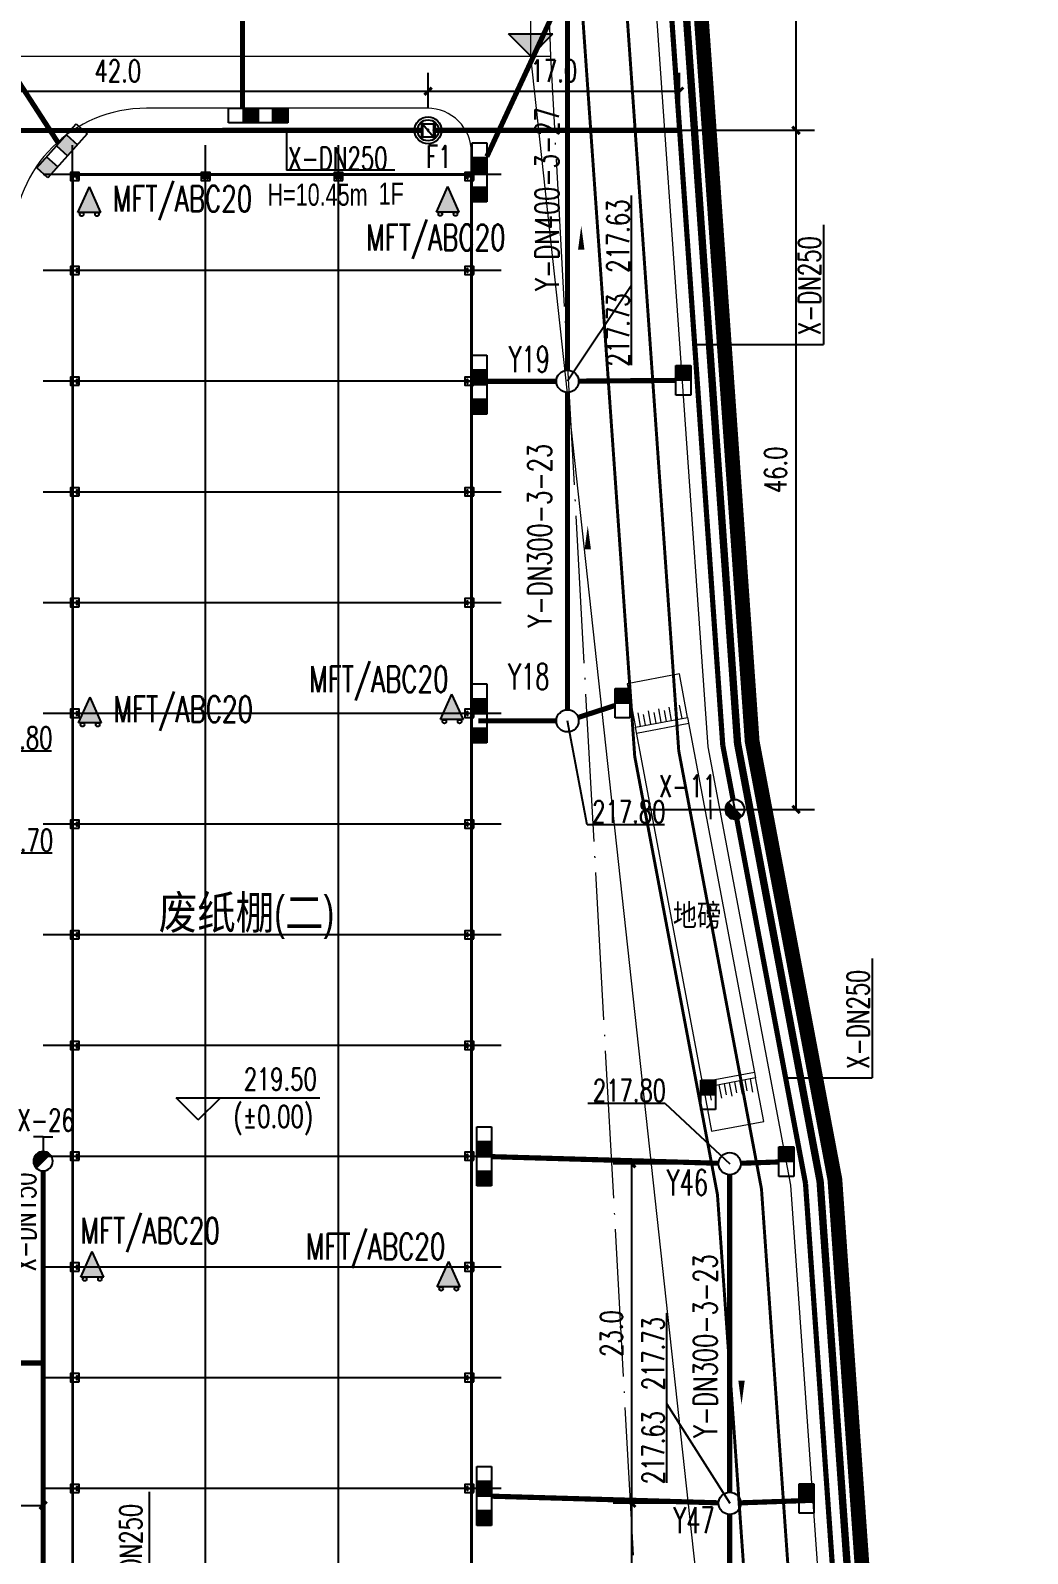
# Model space of a CAD drawing. Header units: metres. Extents: x 497246 to 997717, y 2998582 to 5998198.
# Drawn here: x 497929.6 to 497997.1, y 2999103.9 to 2999207.1 of the extents above; entities that cross this region are included whole.
import ezdxf
from ezdxf.enums import TextEntityAlignment as Align

# ---------------------------------------------------------------- set-up
doc = ezdxf.new("R2010")
doc.units = ezdxf.units.M
doc.header["$LTSCALE"] = 1000
for name, pattern in [('ACAD_ISO05W100', [34, 24, -3, 0.5, -3, 0.5, -3]), ('CENTER', [2, 1.25, -0.25, 0.25, -0.25]), ('DASH', [0.35, 0.25, -0.1]), ('DASHED', [19.05, 12.7, -6.35]), ('DOTE', [2.42, 2, -0.2, 0.02, -0.2]), ('PHANTOM2', [31.75, 15.875, -3.175, 3.175, -3.175, 3.175, -3.175])]:
    doc.linetypes.add(name, pattern=pattern)
doc.layers.get('0').update_dxf_attribs({"linetype": 'CONTINUOUS'})
doc.layers.get('Defpoints').update_dxf_attribs({"linetype": 'CONTINUOUS'})
for name, color, linetype in [('COLUMN', 9, 'CONTINUOUS'), ('DIM_ELEV', 3, 'CONTINUOUS'), ('DOTE', 1, 'CENTER'), ('EQUIP_消火栓', 7, 'CONTINUOUS'), ('EQUIP_灭火器', 7, 'CONTINUOUS'), ('PIPE-消防', 1, 'CONTINUOUS'), ('PIPE-给水', 3, 'CONTINUOUS'), ('PIPE-雨水', 4, 'CONTINUOUS'), ('TEXT_灭火器', 7, 'CONTINUOUS'), ('TEXT_雨水', 7, 'CONTINUOUS'), ('TWT_DIM', 3, 'CONTINUOUS'), ('TWT_雨水口', 4, 'CONTINUOUS'), ('VALVE_喷淋', 7, 'CONTINUOUS'), ('WELL_雨水', 4, 'CONTINUOUS'), ('YD-R2', 50, 'CONTINUOUS'), ('围墙', 6, 'FENCELINE2'), ('图例层', 7, 'CONTINUOUS'), ('建筑', 7, 'CONTINUOUS'), ('文字', 255, 'CONTINUOUS'), ('新建建筑', 2, 'CONTINUOUS'), ('红线', 1, 'PHANTOM2'), ('雨水标注', 100, 'CONTINUOUS')]:
    doc.layers.add(name, color=color, linetype=linetype)
for name, color, linetype, lineweight in [('细线', 7, 'CONTINUOUS', 18), ('设备', 253, 'CONTINUOUS', 15), ('道路', 4, 'CONTINUOUS', 15), ('道路中线', 1, 'DOTE', 13)]:
    doc.layers.add(name, color=color, linetype=linetype, lineweight=lineweight)
doc.styles.add('_TCH_DIM', font='SIMPLEX', dxfattribs={"bigfont": 'GBCBIG'})
doc.styles.add('_TCH_DIM_T3', font='SIMPLEX', dxfattribs={"width": 0.705882, "bigfont": 'GBCBIG'})
doc.styles.add('_TWT_WELL', font='SIMPLEX', dxfattribs={"width": 0.8, "height": 3.5, "bigfont": 'HZTXT'})
doc.styles.add('CHINA', font='SimSun.ttf', dxfattribs={"width": 0.8, "height": 300})
doc.styles.add('HZTXT', font='txt', dxfattribs={"width": 0.7, "bigfont": 'HZTXT'})
doc.styles.get("Standard").update_dxf_attribs({"font": 'rs.shx', "bigfont": 'hztxt.shx'})
doc.styles.add('TG_LINETYPE', font='SIMPLEX', dxfattribs={"width": 0.8, "height": 3, "bigfont": 'HZTXT'})
doc.styles.add('亨利项目总图布置_2022_8_8_t3--03$0$亨利项目总图布置_2022_8_8_t3--02$0$CEC', font='ARIALN.TTF')
doc.linetypes.add('FENCELINE2', pattern='A,6.35,-2.54,[132,ltypeshp.shx,S=2.54,R=0,X=-2.54,Y=0],-2.54,25.4', length=36.83)
doc.linetypes.add('TG_W', pattern='A,2,-0.3,["W",TG_LINETYPE,S=0.1,R=0,X=-0.23,Y=-0.15],0', length=2.3)
doc.linetypes.add('TG_X', pattern='A,3,-0.3,["X",TG_LINETYPE,S=0.1,R=0,X=-0.23,Y=-0.15],0', length=3.3)
doc.linetypes.add('TG_Y', pattern='A,2,-0.3,["Y",TG_LINETYPE,S=0.1,R=0,X=-0.23,Y=-0.15],0', length=2.3)
doc.dimstyles.new('_TWT_ARCH&&1', dxfattribs={"dimtxt": 1.4875, "dimasz": 0.5, "dimexe": 1.25, "dimexo": 1.5, "dimgap": 0.63125, "dimtad": 1, "dimdec": 1, "dimzin": 0, "dimdsep": 46, "dimtxsty": '_TCH_DIM_T3', "dimblk": 'ARCHTICK', "dimcen": 0.09, "dimclrt": 7, "dimazin": 2, "dimtfac": 1, "dimtdec": 1, "dimtix": 1, "dimtmove": 2, "dimatfit": 3, "dimfxl": 1, "dimtolj": 1, "dimtzin": 0, "dimarcsym": 0})

# ---------------------------------------------------------------- blocks, each defined once
blk = doc.blocks.new('A$C42d9611f')
at = {"layer": '设备', "color": 3, "lineweight": 0}
for p, q in [((0.36, 27.85), (0.36, 28.77)), ((0.71, 27.85), (0.71, 28.6)), ((1.07, 27.85), (1.07, 28.77)), ((1.43, 27.85), (1.43, 28.6)), ((1.79, 27.85), (1.79, 28.77)), ((2.14, 27.85), (2.14, 28.6)), ((2.5, 27.85), (2.5, 28.77)), ((2.86, 27.85), (2.86, 28.6)), ((3.22, 27.85), (3.22, 28.77)), ((0, 27.45), (3.6, 27.45)), ((0, 3.4), (3.6, 3.4)), ((0.36, 3), (0.36, 2.08)), ((0.71, 3), (0.71, 2.25)), ((1.07, 3), (1.07, 2.08)), ((1.43, 3), (1.43, 2.25)), ((1.79, 3), (1.79, 2.08)), ((2.14, 3), (2.14, 2.25)), ((2.5, 3), (2.5, 2.08)), ((2.86, 3), (2.86, 2.25)), ((3.22, 3), (3.22, 2.08))]:
    blk.add_line(p, q, dxfattribs=at)
for points in [[(3.6, 27.85), (3.6, 30.85), (0, 30.85), (0, 27.85)], [(0, 3), (0, 27.85), (3.6, 27.85), (3.6, 3)], [(3.6, 0), (3.6, 3), (0, 3), (0, 0)]]:
    blk.add_lwpolyline(points, close=True, dxfattribs=at)
blk = doc.blocks.new('$VALVE$00000316')
for p, q in [((-125, 72), (125, -72)), ((-125, 72), (-125, -72)), ((-125, 72), (125, 72)), ((125, 72), (125, -72)), ((-125, -72), (125, -72))]:
    blk.add_line(p, q)
at = {"const_width": 21.1}
blk.add_lwpolyline([(-11, 0, 1), (11, 0, 1)], format="xyb", close=True, dxfattribs=at)
for p in [(-125, 0), (125, 0)]:
    blk.add_point(p)
at = {"color": 7, "flags": 9}
for tag in ['XSIZE', 'YSIZE']:
    blk.add_attdef(tag, (0, 0), '', height=0.5, dxfattribs=at)
blk = doc.blocks.new('_ArchTick')
at = {"color": 0, "linetype": 'ByBlock', "const_width": 0.4}
blk.add_lwpolyline([(-0.5, -0.5), (0.5, 0.5)], dxfattribs=at)
blk = doc.blocks.new('*D466')
at = {"layer": 'Defpoints', "color": 0, "transparency": 16777216}
for p in [(497969.84, 2999200.33), (497981.4, 2999200.33), (497969.84, 2999154.33)]:
    blk.add_point(p, dxfattribs=at)
at = {"layer": 'TWT_DIM', "color": 0, "lineweight": -2, "transparency": 16777216}
for p, q in [((497971.34, 2999200.33), (497982.65, 2999200.33)), ((497981.4, 2999154.33), (497981.4, 2999200.33)), ((497971.34, 2999154.33), (497982.65, 2999154.33))]:
    blk.add_line(p, q, dxfattribs=at)
at = {"layer": 'TWT_DIM', "color": 0, "lineweight": -2, "transparency": 16777216, "xscale": 0.5, "yscale": 0.5, "zscale": 0.5}
for p, rotation in [((497981.4, 2999200.33), 90), ((497981.4, 2999154.33), 270)]:
    blk.add_blockref('_ArchTick', p, dxfattribs=dict(at, rotation=rotation))
at = {"layer": 'TWT_DIM', "color": 7, "transparency": 16777216, "insert": (497980.02, 2999177.33), "char_height": 1.488, "attachment_point": 5, "rotation": 90, "style": '_TCH_DIM_T3'}
blk.add_mtext('\\A1;46.0', dxfattribs=at)
blk = doc.blocks.new('*D467')
at = {"layer": 'Defpoints', "color": 0, "transparency": 16777216}
for p in [(497969.84, 2999224.33), (497981.4, 2999224.33), (497969.84, 2999200.33)]:
    blk.add_point(p, dxfattribs=at)
at = {"layer": 'TWT_DIM', "color": 0, "lineweight": -2, "transparency": 16777216}
for p, q in [((497971.34, 2999224.33), (497982.65, 2999224.33)), ((497981.4, 2999200.33), (497981.4, 2999224.33)), ((497971.34, 2999200.33), (497982.65, 2999200.33))]:
    blk.add_line(p, q, dxfattribs=at)
at = {"layer": 'TWT_DIM', "color": 0, "lineweight": -2, "transparency": 16777216, "xscale": 0.5, "yscale": 0.5, "zscale": 0.5}
for p, rotation in [((497981.4, 2999224.33), 90), ((497981.4, 2999200.33), 270)]:
    blk.add_blockref('_ArchTick', p, dxfattribs=dict(at, rotation=rotation))
at = {"layer": 'TWT_DIM', "color": 7, "transparency": 16777216, "insert": (497980.02, 2999212.33), "char_height": 1.488, "attachment_point": 5, "rotation": 90, "style": '_TCH_DIM_T3'}
blk.add_mtext('\\A1;24.0', dxfattribs=at)
blk = doc.blocks.new('*D470')
at = {"layer": 'Defpoints', "color": 0, "transparency": 16777216}
for p in [(497924.95, 2999112.31), (497930.43, 2999112.31), (497930.43, 2999107.19)]:
    blk.add_point(p, dxfattribs=at)
at = {"layer": 'TWT_DIM', "color": 0, "lineweight": -2, "transparency": 16777216}
for p, q in [((497924.95, 2999110.81), (497924.95, 2999105.94)), ((497930.43, 2999110.81), (497930.43, 2999105.94)), ((497924.95, 2999107.19), (497930.43, 2999107.19))]:
    blk.add_line(p, q, dxfattribs=at)
at = {"layer": 'TWT_DIM', "color": 0, "lineweight": -2, "transparency": 16777216, "xscale": 0.5, "yscale": 0.5, "zscale": 0.5, "rotation": 180}
blk.add_blockref('_ArchTick', (497924.95, 2999107.19), dxfattribs=at)
at = {"layer": 'TWT_DIM', "color": 0, "lineweight": -2, "transparency": 16777216, "xscale": 0.5, "yscale": 0.5, "zscale": 0.5}
blk.add_blockref('_ArchTick', (497930.43, 2999107.19), dxfattribs=at)
at = {"layer": 'TWT_DIM', "color": 7, "transparency": 16777216, "insert": (497927.69, 2999108.56), "char_height": 1.488, "attachment_point": 5, "style": '_TCH_DIM_T3'}
blk.add_mtext('\\A1;5.5', dxfattribs=at)
blk = doc.blocks.new('*D487')
at = {"layer": 'Defpoints', "color": 0, "transparency": 16777216}
for p in [(497956.49, 2999202.98), (497914.49, 2999200.33), (497956.49, 2999200.33)]:
    blk.add_point(p, dxfattribs=at)
at = {"layer": 'TWT_DIM', "color": 0, "lineweight": -2, "transparency": 16777216}
for p, q in [((497914.49, 2999201.83), (497914.49, 2999204.23)), ((497956.49, 2999201.83), (497956.49, 2999204.23)), ((497914.49, 2999202.98), (497956.49, 2999202.98))]:
    blk.add_line(p, q, dxfattribs=at)
at = {"layer": 'TWT_DIM', "color": 0, "lineweight": -2, "transparency": 16777216, "xscale": 0.5, "yscale": 0.5, "zscale": 0.5, "rotation": 180}
blk.add_blockref('_ArchTick', (497914.49, 2999202.98), dxfattribs=at)
at = {"layer": 'TWT_DIM', "color": 0, "lineweight": -2, "transparency": 16777216, "xscale": 0.5, "yscale": 0.5, "zscale": 0.5}
blk.add_blockref('_ArchTick', (497956.49, 2999202.98), dxfattribs=at)
at = {"layer": 'TWT_DIM', "color": 7, "transparency": 16777216, "insert": (497935.49, 2999204.35), "char_height": 1.488, "attachment_point": 5, "style": '_TCH_DIM_T3'}
blk.add_mtext('\\A1;42.0', dxfattribs=at)
blk = doc.blocks.new('*D488')
at = {"layer": 'Defpoints', "color": 0, "transparency": 16777216}
for p in [(497973.52, 2999202.98), (497956.49, 2999200.33), (497973.52, 2999200.33)]:
    blk.add_point(p, dxfattribs=at)
at = {"layer": 'TWT_DIM', "color": 0, "lineweight": -2, "transparency": 16777216}
for p, q in [((497956.49, 2999201.83), (497956.49, 2999204.23)), ((497973.52, 2999201.83), (497973.52, 2999204.23)), ((497956.49, 2999202.98), (497973.52, 2999202.98))]:
    blk.add_line(p, q, dxfattribs=at)
at = {"layer": 'TWT_DIM', "color": 0, "lineweight": -2, "transparency": 16777216, "xscale": 0.5, "yscale": 0.5, "zscale": 0.5, "rotation": 180}
blk.add_blockref('_ArchTick', (497956.49, 2999202.98), dxfattribs=at)
at = {"layer": 'TWT_DIM', "color": 0, "lineweight": -2, "transparency": 16777216, "xscale": 0.5, "yscale": 0.5, "zscale": 0.5}
blk.add_blockref('_ArchTick', (497973.52, 2999202.98), dxfattribs=at)
at = {"layer": 'TWT_DIM', "color": 7, "transparency": 16777216, "insert": (497965.01, 2999204.35), "char_height": 1.488, "attachment_point": 5, "style": '_TCH_DIM_T3'}
blk.add_mtext('\\A1;17.0', dxfattribs=at)
blk = doc.blocks.new('*D506')
at = {"layer": 'Defpoints', "color": 0, "transparency": 16777216}
for p in [(497970.28, 2999107.33), (497976.91, 2999107.33), (497976.91, 2999084.33)]:
    blk.add_point(p, dxfattribs=at)
at = {"layer": 'TWT_DIM', "color": 0, "lineweight": -2, "transparency": 16777216}
for p, q in [((497975.41, 2999107.33), (497969.03, 2999107.33)), ((497970.28, 2999084.33), (497970.28, 2999107.33)), ((497975.41, 2999084.33), (497969.03, 2999084.33))]:
    blk.add_line(p, q, dxfattribs=at)
at = {"layer": 'TWT_DIM', "color": 0, "lineweight": -2, "transparency": 16777216, "xscale": 0.5, "yscale": 0.5, "zscale": 0.5}
for p, rotation in [((497970.28, 2999107.33), 90), ((497970.28, 2999084.33), 270)]:
    blk.add_blockref('_ArchTick', p, dxfattribs=dict(at, rotation=rotation))
at = {"layer": 'TWT_DIM', "color": 7, "transparency": 16777216, "insert": (497968.9, 2999095.83), "char_height": 1.488, "attachment_point": 5, "rotation": 90, "style": '_TCH_DIM_T3'}
blk.add_mtext('\\A1;23.0', dxfattribs=at)
blk = doc.blocks.new('*D507')
at = {"layer": 'Defpoints', "color": 0, "transparency": 16777216}
for p in [(497970.28, 2999130.33), (497976.91, 2999130.33), (497976.91, 2999107.33)]:
    blk.add_point(p, dxfattribs=at)
at = {"layer": 'TWT_DIM', "color": 0, "lineweight": -2, "transparency": 16777216}
for p, q in [((497975.41, 2999130.33), (497969.03, 2999130.33)), ((497970.28, 2999107.33), (497970.28, 2999130.33)), ((497975.41, 2999107.33), (497969.03, 2999107.33))]:
    blk.add_line(p, q, dxfattribs=at)
at = {"layer": 'TWT_DIM', "color": 0, "lineweight": -2, "transparency": 16777216, "xscale": 0.5, "yscale": 0.5, "zscale": 0.5}
for p, rotation in [((497970.28, 2999130.33), 90), ((497970.28, 2999107.33), 270)]:
    blk.add_blockref('_ArchTick', p, dxfattribs=dict(at, rotation=rotation))
at = {"layer": 'TWT_DIM', "color": 7, "transparency": 16777216, "insert": (497968.9, 2999118.83), "char_height": 1.488, "attachment_point": 5, "rotation": 90, "style": '_TCH_DIM_T3'}
blk.add_mtext('\\A1;23.0', dxfattribs=at)
blk = doc.blocks.new('$TwtSys$00000187')
blk.add_circle((0, 0), 0.5)
blk = doc.blocks.new('$TwtSys$00000424')
for p, q in [((-500, 250), (500, 250)), ((-500, -250), (-500, 250)), ((0, -250), (0, 250)), ((500, 250), (500, -250)), ((500, -250), (-500, -250))]:
    blk.add_line(p, q)
blk.add_solid([(0, 250), (500, 250), (0, -250), (500, -250)])
blk = doc.blocks.new('$TwtSys$00000385')
for p, q in [((0, 331), (-130, 331)), ((0, 331), (0, 131)), ((0, 331), (130, 331)), ((92, 92), (-92, -92))]:
    blk.add_line(p, q)
for start, end in [(135, 315), (315, 135)]:
    blk.add_arc((0, 0), 131, start, end)
at = {"color": 0}
for points in [[(-34, 127), (-127, 34), (34, 127), (-127, -34)], [(-93, 93), (-93, 93), (-34, 127), (-127, 34)], [(34, 127), (-127, -34), (93, 93), (-93, -93)]]:
    blk.add_solid(points, dxfattribs=at)
blk = doc.blocks.new('$TwtSys$00000425')
for p, q in [((-1000, -250), (-1000, 250)), ((-1000, 250), (0, 250)), ((-500, -250), (-500, 250)), ((0, 250), (1000, 250)), ((0, 250), (0, -250)), ((0, -250), (0, 250)), ((500, -250), (500, 250)), ((1000, 250), (1000, -250)), ((0, -250), (-1000, -250)), ((1000, -250), (0, -250))]:
    blk.add_line(p, q)
for points in [[(-500, 250), (0, 250), (-500, -250), (0, -250)], [(500, 250), (1000, 250), (500, -250), (1000, -250)]]:
    blk.add_solid(points)
blk = doc.blocks.new('$TwtSys$00000547')
blk.add_hatch(color=256).paths.add_polyline_path([(-155, 0), (0, 346), (155, 0)])
for p, q in [((-155, 0), (0, 346)), ((155, 0), (0, 346)), ((155, 0), (-155, 0))]:
    blk.add_line(p, q)
for centre in [(-103, -26), (103, -26)]:
    blk.add_circle(centre, 25.7)

msp = doc.modelspace()

# ---------------------------------------------------------------- hatches: boundary and pattern name
at = {"layer": 'DIM_ELEV'}
msp.add_hatch(color=0, dxfattribs=at).paths.add_polyline_path([(497963.44, 2999205.36), (497961.94, 2999206.86), (497964.94, 2999206.86)])
at = {"layer": 'PIPE-消防', "linetype": 'TG_X'}
for points in [[(497976.44, 2999158.68), (497976.27, 2999158.67), (497976.27, 2999158.66)], [(497976.44, 2999158.68), (497976.27, 2999158.65), (497976.27, 2999158.66)], [(497982.04, 2999129), (497982.21, 2999129.04), (497982.21, 2999129.03)], [(497982.04, 2999129), (497982.21, 2999129.02), (497982.21, 2999129.03)]]:
    msp.add_hatch(color=256, dxfattribs=at).paths.add_polyline_path(points)

# ---------------------------------------------------------------- linework, layer by layer
at = {"layer": 'COLUMN', "color": 7}
for points in [[(497932.88, 2999196.92), (497932.88, 2999197.47), (497932.28, 2999197.47), (497932.28, 2999196.92)], [(497941.73, 2999196.92), (497941.73, 2999197.47), (497941.13, 2999197.47), (497941.13, 2999196.92)], [(497950.73, 2999196.92), (497950.73, 2999197.47), (497950.13, 2999197.47), (497950.13, 2999196.92)], [(497959.58, 2999196.92), (497959.58, 2999197.47), (497958.98, 2999197.47), (497958.98, 2999196.92)], [(497932.88, 2999190.56), (497932.88, 2999191.11), (497932.28, 2999191.11), (497932.28, 2999190.56)], [(497959.58, 2999190.56), (497959.58, 2999191.11), (497958.98, 2999191.11), (497958.98, 2999190.56)], [(497932.88, 2999183.06), (497932.88, 2999183.61), (497932.28, 2999183.61), (497932.28, 2999183.06)], [(497959.58, 2999183.06), (497959.58, 2999183.61), (497958.98, 2999183.61), (497958.98, 2999183.06)], [(497932.88, 2999175.56), (497932.88, 2999176.11), (497932.28, 2999176.11), (497932.28, 2999175.56)], [(497959.58, 2999175.56), (497959.58, 2999176.11), (497958.98, 2999176.11), (497958.98, 2999175.56)], [(497932.88, 2999168.06), (497932.88, 2999168.61), (497932.28, 2999168.61), (497932.28, 2999168.06)], [(497959.58, 2999168.06), (497959.58, 2999168.61), (497958.98, 2999168.61), (497958.98, 2999168.06)], [(497932.88, 2999160.56), (497932.88, 2999161.11), (497932.28, 2999161.11), (497932.28, 2999160.56)], [(497959.58, 2999160.56), (497959.58, 2999161.11), (497958.98, 2999161.11), (497958.98, 2999160.56)], [(497932.88, 2999153.06), (497932.88, 2999153.61), (497932.28, 2999153.61), (497932.28, 2999153.06)], [(497959.58, 2999153.06), (497959.58, 2999153.61), (497958.98, 2999153.61), (497958.98, 2999153.06)], [(497932.88, 2999145.56), (497932.88, 2999146.11), (497932.28, 2999146.11), (497932.28, 2999145.56)], [(497959.58, 2999145.56), (497959.58, 2999146.11), (497958.98, 2999146.11), (497958.98, 2999145.56)], [(497932.88, 2999138.06), (497932.88, 2999138.61), (497932.28, 2999138.61), (497932.28, 2999138.06)], [(497959.58, 2999138.06), (497959.58, 2999138.61), (497958.98, 2999138.61), (497958.98, 2999138.06)], [(497932.88, 2999130.56), (497932.88, 2999131.11), (497932.28, 2999131.11), (497932.28, 2999130.56)], [(497959.58, 2999130.56), (497959.58, 2999131.11), (497958.98, 2999131.11), (497958.98, 2999130.56)], [(497932.88, 2999123.06), (497932.88, 2999123.61), (497932.28, 2999123.61), (497932.28, 2999123.06)], [(497959.58, 2999123.06), (497959.58, 2999123.61), (497958.98, 2999123.61), (497958.98, 2999123.06)], [(497932.88, 2999115.56), (497932.88, 2999116.11), (497932.28, 2999116.11), (497932.28, 2999115.56)], [(497959.58, 2999115.56), (497959.58, 2999116.11), (497958.98, 2999116.11), (497958.98, 2999115.56)], [(497932.88, 2999108.06), (497932.88, 2999108.61), (497932.28, 2999108.61), (497932.28, 2999108.06)], [(497959.58, 2999108.06), (497959.58, 2999108.61), (497958.98, 2999108.61), (497958.98, 2999108.06)]]:
    msp.add_lwpolyline(points, close=True, dxfattribs=at)
for points in [[(497932.43, 2999197.05), (497932.43, 2999197.33), (497932.45, 2999197.33), (497932.45, 2999197.2), (497932.72, 2999197.2), (497932.72, 2999197.33), (497932.73, 2999197.33), (497932.73, 2999197.05), (497932.72, 2999197.05), (497932.72, 2999197.19), (497932.45, 2999197.19), (497932.45, 2999197.05), (497932.43, 2999197.05)], [(497941.28, 2999197.05), (497941.28, 2999197.33), (497941.3, 2999197.33), (497941.3, 2999197.2), (497941.57, 2999197.2), (497941.57, 2999197.33), (497941.58, 2999197.33), (497941.58, 2999197.05), (497941.57, 2999197.05), (497941.57, 2999197.19), (497941.3, 2999197.19), (497941.3, 2999197.05), (497941.28, 2999197.05)], [(497950.28, 2999197.05), (497950.28, 2999197.33), (497950.3, 2999197.33), (497950.3, 2999197.2), (497950.57, 2999197.2), (497950.57, 2999197.33), (497950.58, 2999197.33), (497950.58, 2999197.05), (497950.57, 2999197.05), (497950.57, 2999197.19), (497950.3, 2999197.19), (497950.3, 2999197.05), (497950.28, 2999197.05)], [(497959.13, 2999197.05), (497959.13, 2999197.33), (497959.15, 2999197.33), (497959.15, 2999197.2), (497959.42, 2999197.2), (497959.42, 2999197.33), (497959.43, 2999197.33), (497959.43, 2999197.05), (497959.42, 2999197.05), (497959.42, 2999197.19), (497959.15, 2999197.19), (497959.15, 2999197.05), (497959.13, 2999197.05)], [(497932.43, 2999190.69), (497932.43, 2999190.97), (497932.45, 2999190.97), (497932.45, 2999190.84), (497932.72, 2999190.84), (497932.72, 2999190.97), (497932.73, 2999190.97), (497932.73, 2999190.69), (497932.72, 2999190.69), (497932.72, 2999190.83), (497932.45, 2999190.83), (497932.45, 2999190.69), (497932.43, 2999190.69)], [(497959.13, 2999190.69), (497959.13, 2999190.97), (497959.15, 2999190.97), (497959.15, 2999190.84), (497959.42, 2999190.84), (497959.42, 2999190.97), (497959.43, 2999190.97), (497959.43, 2999190.69), (497959.42, 2999190.69), (497959.42, 2999190.83), (497959.15, 2999190.83), (497959.15, 2999190.69), (497959.13, 2999190.69)], [(497932.43, 2999183.19), (497932.43, 2999183.47), (497932.45, 2999183.47), (497932.45, 2999183.34), (497932.72, 2999183.34), (497932.72, 2999183.47), (497932.73, 2999183.47), (497932.73, 2999183.19), (497932.72, 2999183.19), (497932.72, 2999183.33), (497932.45, 2999183.33), (497932.45, 2999183.19), (497932.43, 2999183.19)], [(497959.13, 2999183.19), (497959.13, 2999183.47), (497959.15, 2999183.47), (497959.15, 2999183.34), (497959.42, 2999183.34), (497959.42, 2999183.47), (497959.43, 2999183.47), (497959.43, 2999183.19), (497959.42, 2999183.19), (497959.42, 2999183.33), (497959.15, 2999183.33), (497959.15, 2999183.19), (497959.13, 2999183.19)], [(497932.43, 2999175.69), (497932.43, 2999175.97), (497932.45, 2999175.97), (497932.45, 2999175.84), (497932.72, 2999175.84), (497932.72, 2999175.97), (497932.73, 2999175.97), (497932.73, 2999175.69), (497932.72, 2999175.69), (497932.72, 2999175.83), (497932.45, 2999175.83), (497932.45, 2999175.69), (497932.43, 2999175.69)], [(497959.13, 2999175.69), (497959.13, 2999175.97), (497959.15, 2999175.97), (497959.15, 2999175.84), (497959.42, 2999175.84), (497959.42, 2999175.97), (497959.43, 2999175.97), (497959.43, 2999175.69), (497959.42, 2999175.69), (497959.42, 2999175.83), (497959.15, 2999175.83), (497959.15, 2999175.69), (497959.13, 2999175.69)], [(497932.43, 2999168.19), (497932.43, 2999168.47), (497932.45, 2999168.47), (497932.45, 2999168.34), (497932.72, 2999168.34), (497932.72, 2999168.47), (497932.73, 2999168.47), (497932.73, 2999168.19), (497932.72, 2999168.19), (497932.72, 2999168.33), (497932.45, 2999168.33), (497932.45, 2999168.19), (497932.43, 2999168.19)], [(497959.13, 2999168.19), (497959.13, 2999168.47), (497959.15, 2999168.47), (497959.15, 2999168.34), (497959.42, 2999168.34), (497959.42, 2999168.47), (497959.43, 2999168.47), (497959.43, 2999168.19), (497959.42, 2999168.19), (497959.42, 2999168.33), (497959.15, 2999168.33), (497959.15, 2999168.19), (497959.13, 2999168.19)], [(497932.43, 2999160.69), (497932.43, 2999160.97), (497932.45, 2999160.97), (497932.45, 2999160.84), (497932.72, 2999160.84), (497932.72, 2999160.97), (497932.73, 2999160.97), (497932.73, 2999160.69), (497932.72, 2999160.69), (497932.72, 2999160.83), (497932.45, 2999160.83), (497932.45, 2999160.69), (497932.43, 2999160.69)], [(497959.13, 2999160.69), (497959.13, 2999160.97), (497959.15, 2999160.97), (497959.15, 2999160.84), (497959.42, 2999160.84), (497959.42, 2999160.97), (497959.43, 2999160.97), (497959.43, 2999160.69), (497959.42, 2999160.69), (497959.42, 2999160.83), (497959.15, 2999160.83), (497959.15, 2999160.69), (497959.13, 2999160.69)], [(497932.43, 2999153.19), (497932.43, 2999153.47), (497932.45, 2999153.47), (497932.45, 2999153.34), (497932.72, 2999153.34), (497932.72, 2999153.47), (497932.73, 2999153.47), (497932.73, 2999153.19), (497932.72, 2999153.19), (497932.72, 2999153.33), (497932.45, 2999153.33), (497932.45, 2999153.19), (497932.43, 2999153.19)], [(497959.13, 2999153.19), (497959.13, 2999153.47), (497959.15, 2999153.47), (497959.15, 2999153.34), (497959.42, 2999153.34), (497959.42, 2999153.47), (497959.43, 2999153.47), (497959.43, 2999153.19), (497959.42, 2999153.19), (497959.42, 2999153.33), (497959.15, 2999153.33), (497959.15, 2999153.19), (497959.13, 2999153.19)], [(497932.43, 2999145.69), (497932.43, 2999145.97), (497932.45, 2999145.97), (497932.45, 2999145.84), (497932.72, 2999145.84), (497932.72, 2999145.97), (497932.73, 2999145.97), (497932.73, 2999145.69), (497932.72, 2999145.69), (497932.72, 2999145.83), (497932.45, 2999145.83), (497932.45, 2999145.69), (497932.43, 2999145.69)], [(497959.13, 2999145.69), (497959.13, 2999145.97), (497959.15, 2999145.97), (497959.15, 2999145.84), (497959.42, 2999145.84), (497959.42, 2999145.97), (497959.43, 2999145.97), (497959.43, 2999145.69), (497959.42, 2999145.69), (497959.42, 2999145.83), (497959.15, 2999145.83), (497959.15, 2999145.69), (497959.13, 2999145.69)], [(497932.43, 2999138.19), (497932.43, 2999138.47), (497932.45, 2999138.47), (497932.45, 2999138.34), (497932.72, 2999138.34), (497932.72, 2999138.47), (497932.73, 2999138.47), (497932.73, 2999138.19), (497932.72, 2999138.19), (497932.72, 2999138.33), (497932.45, 2999138.33), (497932.45, 2999138.19), (497932.43, 2999138.19)], [(497959.13, 2999138.19), (497959.13, 2999138.47), (497959.15, 2999138.47), (497959.15, 2999138.34), (497959.42, 2999138.34), (497959.42, 2999138.47), (497959.43, 2999138.47), (497959.43, 2999138.19), (497959.42, 2999138.19), (497959.42, 2999138.33), (497959.15, 2999138.33), (497959.15, 2999138.19), (497959.13, 2999138.19)], [(497932.43, 2999130.69), (497932.43, 2999130.97), (497932.45, 2999130.97), (497932.45, 2999130.84), (497932.72, 2999130.84), (497932.72, 2999130.97), (497932.73, 2999130.97), (497932.73, 2999130.69), (497932.72, 2999130.69), (497932.72, 2999130.83), (497932.45, 2999130.83), (497932.45, 2999130.69), (497932.43, 2999130.69)], [(497959.13, 2999130.69), (497959.13, 2999130.97), (497959.15, 2999130.97), (497959.15, 2999130.84), (497959.42, 2999130.84), (497959.42, 2999130.97), (497959.43, 2999130.97), (497959.43, 2999130.69), (497959.42, 2999130.69), (497959.42, 2999130.83), (497959.15, 2999130.83), (497959.15, 2999130.69), (497959.13, 2999130.69)], [(497932.43, 2999123.19), (497932.43, 2999123.47), (497932.45, 2999123.47), (497932.45, 2999123.34), (497932.72, 2999123.34), (497932.72, 2999123.47), (497932.73, 2999123.47), (497932.73, 2999123.19), (497932.72, 2999123.19), (497932.72, 2999123.33), (497932.45, 2999123.33), (497932.45, 2999123.19), (497932.43, 2999123.19)], [(497959.13, 2999123.19), (497959.13, 2999123.47), (497959.15, 2999123.47), (497959.15, 2999123.34), (497959.42, 2999123.34), (497959.42, 2999123.47), (497959.43, 2999123.47), (497959.43, 2999123.19), (497959.42, 2999123.19), (497959.42, 2999123.33), (497959.15, 2999123.33), (497959.15, 2999123.19), (497959.13, 2999123.19)], [(497932.43, 2999115.69), (497932.43, 2999115.97), (497932.45, 2999115.97), (497932.45, 2999115.84), (497932.72, 2999115.84), (497932.72, 2999115.97), (497932.73, 2999115.97), (497932.73, 2999115.69), (497932.72, 2999115.69), (497932.72, 2999115.83), (497932.45, 2999115.83), (497932.45, 2999115.69), (497932.43, 2999115.69)], [(497959.13, 2999115.69), (497959.13, 2999115.97), (497959.15, 2999115.97), (497959.15, 2999115.84), (497959.42, 2999115.84), (497959.42, 2999115.97), (497959.43, 2999115.97), (497959.43, 2999115.69), (497959.42, 2999115.69), (497959.42, 2999115.83), (497959.15, 2999115.83), (497959.15, 2999115.69), (497959.13, 2999115.69)], [(497932.43, 2999108.19), (497932.43, 2999108.47), (497932.45, 2999108.47), (497932.45, 2999108.34), (497932.72, 2999108.34), (497932.72, 2999108.47), (497932.73, 2999108.47), (497932.73, 2999108.19), (497932.72, 2999108.19), (497932.72, 2999108.33), (497932.45, 2999108.33), (497932.45, 2999108.19), (497932.43, 2999108.19)], [(497959.13, 2999108.19), (497959.13, 2999108.47), (497959.15, 2999108.47), (497959.15, 2999108.34), (497959.42, 2999108.34), (497959.42, 2999108.47), (497959.43, 2999108.47), (497959.43, 2999108.19), (497959.42, 2999108.19), (497959.42, 2999108.33), (497959.15, 2999108.33), (497959.15, 2999108.19), (497959.13, 2999108.19)]]:
    msp.add_lwpolyline(points, dxfattribs=at)
at = {"layer": 'DIM_ELEV', "color": 0}
for p, q in [((497963.44, 2999205.36), (497961.94, 2999206.86)), ((497961.94, 2999206.86), (497964.94, 2999206.86)), ((497963.44, 2999205.36), (497964.94, 2999206.86))]:
    msp.add_line(p, q, dxfattribs=at)
at = {"layer": 'DOTE'}
for p, q in [((497932.43, 2999076.33), (497932.43, 2999199.33)), ((497941.43, 2999076.33), (497941.43, 2999199.33)), ((497950.43, 2999076.33), (497950.43, 2999199.33)), ((497959.43, 2999076.33), (497959.43, 2999199.33)), ((497961.43, 2999197.33), (497930.43, 2999197.33)), ((497961.43, 2999190.83), (497930.43, 2999190.83)), ((497961.43, 2999183.33), (497930.43, 2999183.33)), ((497961.43, 2999175.83), (497930.43, 2999175.83)), ((497961.43, 2999168.33), (497930.43, 2999168.33)), ((497961.43, 2999160.83), (497930.43, 2999160.83)), ((497961.43, 2999153.33), (497930.43, 2999153.33)), ((497961.43, 2999145.83), (497930.43, 2999145.83)), ((497961.43, 2999138.33), (497930.43, 2999138.33)), ((497961.43, 2999130.83), (497930.43, 2999130.83)), ((497961.43, 2999123.33), (497930.43, 2999123.33)), ((497961.43, 2999115.83), (497930.43, 2999115.83)), ((497961.43, 2999108.33), (497930.43, 2999108.33))]:
    msp.add_line(p, q, dxfattribs=at)
at = {"layer": 'PIPE-消防', "color": 70, "linetype": 'ByBlock'}
for p, q in [((497946.91, 2999200.33), (497946.91, 2999197.62)), ((497974.54, 2999185.83), (497983.26, 2999185.83)), ((497980.76, 2999136.15), (497986.55, 2999136.15))]:
    msp.add_line(p, q, dxfattribs=at)
at = {"layer": 'PIPE-消防', "linetype": 'TG_X', "ltscale": 0.005, "const_width": 0.35}
for points in [[(497973.52, 2999200.33), (497971.88, 2999223.68)], [(497915.14, 2999200.31), (497956.04, 2999200.33)], [(497956.94, 2999200.33), (497973.52, 2999200.33)], [(497976.44, 2999158.68), (497973.52, 2999200.33)], [(497984.43, 2999094.99), (497982.04, 2999129)], [(497878.83, 2999116.83), (497930.43, 2999116.83)], [(497930.43, 2999082.78), (497930.43, 2999116.83)]]:
    msp.add_lwpolyline(points, dxfattribs=at)
at = {"layer": 'PIPE-消防', "linetype": 'TG_X', "ltscale": 2, "const_width": 0.35}
for points in [[(497977.14, 2999154.98), (497976.44, 2999158.68)], [(497982.04, 2999129), (497977.39, 2999153.69)]]:
    msp.add_lwpolyline(points, dxfattribs=at)
at = {"layer": 'PIPE-消防', "color": 1, "ltscale": 0.05, "const_width": 0.35}
msp.add_lwpolyline([(497930.43, 2999116.83), (497930.43, 2999129.84)], dxfattribs=at)
at = {"layer": 'PIPE-给水', "color": 70, "linetype": 'ByBlock'}
for p, q in [((497954.25, 2999197.62), (497946.91, 2999197.62)), ((497983.26, 2999193.92), (497983.26, 2999185.83)), ((497986.55, 2999144.24), (497986.55, 2999136.15)), ((497937.62, 2999108.1), (497937.62, 2999099.83))]:
    msp.add_line(p, q, dxfattribs=at)
at = {"layer": 'PIPE-雨水', "color": 0, "linetype": 'TG_Y', "ltscale": 0.0025, "const_width": 0.35}
for points in [[(497924.84, 2999209.7), (497931.47, 2999199.45)], [(497966.68, 2999183.34), (497973.27, 2999183.39)], [(497959.89, 2999160.33), (497965.18, 2999160.33)]]:
    msp.add_lwpolyline(points, dxfattribs=at)
at = {"layer": 'PIPE-雨水', "color": 0, "linetype": 'TG_Y', "ltscale": 0.003, "const_width": 0.35}
msp.add_lwpolyline([(497943.93, 2999209.58), (497943.93, 2999201.85)], dxfattribs=at)
at = {"layer": 'PIPE-雨水', "color": 0, "linetype": 'TG_W', "ltscale": 2.5, "const_width": 0.35}
for points in [[(497960.47, 2999198.55), (497965.62, 2999209.65)], [(497959.43, 2999183.33), (497965.18, 2999183.33)], [(497966.65, 2999160.56), (497969.15, 2999161.37)]]:
    msp.add_lwpolyline(points, dxfattribs=at)
at = {"layer": 'PIPE-雨水', "color": 0, "linetype": 'TG_Y', "ltscale": 0.005, "const_width": 0.35}
for points in [[(497965.93, 2999184.08), (497965.93, 2999209.58)], [(497965.93, 2999161.08), (497965.93, 2999182.58)], [(497960.78, 2999130.81), (497976.17, 2999130.36)], [(497977.66, 2999130.36), (497980.24, 2999130.45)], [(497976.91, 2999108.08), (497976.91, 2999129.58)], [(497960.78, 2999107.81), (497976.17, 2999107.36)], [(497977.66, 2999107.36), (497982.54, 2999107.53)], [(497976.91, 2999085.08), (497976.91, 2999106.58)]]:
    msp.add_lwpolyline(points, dxfattribs=at)
at = {"layer": 'PIPE-雨水', "color": 70, "linetype": 'ByBlock'}
for points in [[(497966.85, 2999189.39, 0, 0, 0), (497966.86, 2999193.87, 0, 0.432, 0), (497966.86, 2999192.25, 0, 0, 0)], [(497967.29, 2999169.08, 0, 0, 0), (497967.3, 2999173.56, 0, 0.432, 0), (497967.3, 2999171.94, 0, 0, 0)], [(497977.71, 2999118.5, 0, 0, 0), (497977.71, 2999114.02, 0, 0.432, 0), (497977.71, 2999115.64, 0, 0, 0)]]:
    msp.add_lwpolyline(points, format="xyseb", dxfattribs=at)
at = {"layer": 'VALVE_喷淋', "linetype": 'Continuous'}
for p, q in [((497956.04, 2999200.83), (497956.05, 2999199.83)), ((497956.12, 2999200.83), (497956.12, 2999199.83)), ((497956.87, 2999200.83), (497956.87, 2999199.83)), ((497956.94, 2999200.83), (497956.95, 2999199.83))]:
    msp.add_line(p, q, dxfattribs=at)
for radius in [0.913, 0.913, 0.713, 0.713]:
    msp.add_circle((497956.49, 2999200.33), radius, dxfattribs=at)
at = {"layer": 'WELL_雨水', "color": 6, "ltscale": 10, "flags": 128}
msp.add_lwpolyline([(497564.27, 2999061.34), (497986.41, 2999059.34), (497986.93, 2999059.34), (497982.04, 2999129), (497976.44, 2999158.68), (497973.52, 2999200.33), (497969.86, 2999252.33), (497576.62, 2999252.33), (497562.01, 2999236.64), (497563.37, 2999213.33), (497564.27, 2999197.88), (497564.27, 2999061.34)], dxfattribs=at)
at = {"layer": 'YD-R2', "color": 0}
msp.add_lwpolyline([(497996.53, 2998901.33), (497990.05, 2998993.55), (497991.44, 2999023.72), (497984.03, 2999129.26), (497978.43, 2999158.94), (497971.73, 2999254.33)], dxfattribs=at)
at = {"layer": '围墙', "ltscale": 0.3, "const_width": 0.5, "flags": 128}
msp.add_lwpolyline([(497970.33, 2999253.33), (497970.8, 2999253.33), (497977.44, 2999158.81), (497983.03, 2999129.13), (497987.87, 2999060.33)], dxfattribs=at)
at = {"layer": '图例层', "color": 1, "linetype": 'DASHED', "ltscale": 0.5, "const_width": 0.2}
msp.add_lwpolyline([(497967.14, 2999248.33), (497973.46, 2999158.3), (497979.06, 2999128.62), (497986.43, 2999023.66), (497985.05, 2998993.49), (497990.96, 2998909.33)], dxfattribs=at)
at = {"layer": '图例层', "color": 11, "linetype": 'DASH', "ltscale": 20, "const_width": 0.2, "flags": 128}
msp.add_lwpolyline([(497964.41, 2999244.33), (497970.48, 2999157.92), (497976.08, 2999128.24), (497983.43, 2999023.63), (497982.04, 2998993.45), (497987.67, 2998913.33)], dxfattribs=at)
at = {"layer": '建筑', "linetype": 'Continuous', "const_width": 0.1}
msp.add_lwpolyline([(497932.43, 2999197.33), (497932.43, 2999078.33), (497959.43, 2999078.33), (497959.43, 2999197.33)], close=True, dxfattribs=at)
at = {"layer": '文字', "color": 0}
for p, q in [((497940.93, 2999133.3), (497939.43, 2999134.8)), ((497939.43, 2999134.8), (497949.16, 2999134.8)), ((497940.93, 2999133.3), (497942.43, 2999134.8))]:
    msp.add_line(p, q, dxfattribs=at)
at = {"layer": '新建建筑', "color": 0, "linetype": 'Continuous', "const_width": 0.2}
msp.add_lwpolyline([(497932.43, 2999197.33), (497932.43, 2999078.33), (497959.43, 2999078.33), (497959.43, 2999197.33)], close=True, dxfattribs=at)
at = {"layer": '红线', "color": 1, "linetype": 'ACAD_ISO05W100', "flags": 128}
for const_width in [1, 1, 1, 1, 0.7, 0.7, 0.7, 0.7]:
    msp.add_lwpolyline([(497971.73, 2999254.33), (497978.43, 2999158.94), (497984.03, 2999129.26), (497991.44, 2999023.72), (497990.05, 2998993.55), (497996.53, 2998901.33), (497677.7, 2998901.33), (497652.7, 2998904.83), (497585.69, 2998904.83), (497583.86, 2998904.92), (497582.68, 2998905.06, -0.37059), (497565.69, 2998924.83), (497565.61, 2998970.3), (497562.06, 2998995.3), (497561.77, 2999162.67, 0.017235), (497559.22, 2999232.92), (497559.17, 2999234.33, -0.414214), (497579.17, 2999254.33), (497971.73, 2999254.33)], format="xyb", close=True, dxfattribs=dict(at, const_width=const_width))
at = {"layer": '道路', "linetype": 'ByBlock', "ltscale": 0.2}
for p, q in [((497975.45, 2999158.56), (497969.15, 2999248.2)), ((497959.43, 2999198.83), (497959.43, 2999077.83)), ((497959.43, 2999198.83), (497959.43, 2999077.83)), ((497981.05, 2999128.88), (497975.45, 2999158.56)), ((497981.05, 2999128.88), (497975.45, 2999158.56)), ((497985.86, 2999060.33), (497981.05, 2999128.88))]:
    msp.add_line(p, q, dxfattribs=at)
at = {"layer": '道路', "linetype": 'ByBlock', "lineweight": 0, "ltscale": 0.2}
msp.add_line((497956.43, 2999201.83), (497937.43, 2999201.83), dxfattribs=at)
msp.add_arc((497937.43, 2999192.83), 9, 90, 180, dxfattribs=at)
at = {"layer": '道路', "linetype": 'ByBlock', "ltscale": 0.2}
msp.add_arc((497956.43, 2999198.83), 3, 0, 90, dxfattribs=at)
at = {"layer": '道路中线', "ltscale": 5}
for p, q in [((497963.43, 2999266.33), (497963.43, 2999205.33)), ((497963.43, 2999205.33), (497744.43, 2999205.33)), ((497963.43, 2999205.34), (497978.41, 2999067.58))]:
    msp.add_line(p, q, dxfattribs=at)
at = {"layer": '道路中线', "ltscale": 0.005}
for p, q in [((497964.8, 2999205.33), (497963.43, 2999247.83)), ((497964.8, 2999205.33), (497744.43, 2999205.33)), ((497972.39, 2999067.58), (497964.8, 2999205.33))]:
    msp.add_line(p, q, dxfattribs=at)
at = {"layer": '雨水标注', "color": 70}
for p, q in [((497970.24, 2999195.92), (497970.24, 2999189.8)), ((497970.24, 2999189.8), (497965.93, 2999183.33)), ((497970.24, 2999189.8), (497970.24, 2999184.42)), ((497967.27, 2999153.28), (497965.93, 2999160.33)), ((497931, 2999158.28), (497925.77, 2999158.28)), ((497972.5, 2999153.28), (497967.27, 2999153.28)), ((497931.05, 2999151.36), (497925.82, 2999151.36)), ((497972.53, 2999134.4), (497967.31, 2999134.4)), ((497972.53, 2999134.4), (497976.91, 2999130.33)), ((497972.62, 2999120.21), (497972.62, 2999114.09)), ((497972.62, 2999114.09), (497972.62, 2999108.71)), ((497972.62, 2999114.09), (497976.91, 2999107.33))]:
    msp.add_line(p, q, dxfattribs=at)

# ---------------------------------------------------------------- block references
at = {"layer": 'EQUIP_消火栓', "xscale": 0.005, "yscale": 0.005, "zscale": 0.005, "rotation": 90}
msp.add_blockref('$TwtSys$00000385', (497977.26, 2999154.33), dxfattribs=at)
at = {"layer": 'EQUIP_消火栓', "xscale": 0.005, "yscale": 0.005, "zscale": 0.005}
msp.add_blockref('$TwtSys$00000385', (497930.43, 2999130.5), dxfattribs=at)
at = {"layer": 'EQUIP_灭火器', "color": 3, "xscale": 0.005, "yscale": 0.005, "zscale": 0.005}
for p in [(497933.56, 2999194.77), (497957.83, 2999194.79), (497958.11, 2999160.41), (497933.61, 2999160.2), (497933.76, 2999122.65), (497957.89, 2999121.98)]:
    msp.add_blockref('$TwtSys$00000547', p, dxfattribs=at)
at = {"layer": 'TWT_雨水口', "xscale": 0.002, "yscale": 0.002, "zscale": 0.002}
msp.add_blockref('$TwtSys$00000425', (497944.99, 2999201.33), dxfattribs=at)
for name, p, rotation in [('$TwtSys$00000425', (497931.71, 2999198.94), 228.2535795049195), ('$TwtSys$00000425', (497959.97, 2999197.48), 270), ('$TwtSys$00000425', (497959.97, 2999183.11), 270), ('$TwtSys$00000424', (497973.77, 2999183.4), 90), ('$TwtSys$00000425', (497959.97, 2999160.83), 270), ('$TwtSys$00000424', (497969.65, 2999161.53), 90), ('$TwtSys$00000424', (497975.45, 2999135), 90), ('$TwtSys$00000425', (497960.28, 2999130.83), 270), ('$TwtSys$00000424', (497980.74, 2999130.47), 90), ('$TwtSys$00000425', (497960.28, 2999107.83), 270), ('$TwtSys$00000424', (497982.11, 2999107.65), 90)]:
    msp.add_blockref(name, p, dxfattribs=dict(at, rotation=rotation))
at = {"layer": 'VALVE_喷淋', "linetype": 'Continuous', "xscale": 0.00300418119039787, "yscale": 0.006, "zscale": 0.00300418119039787, "rotation": 0.1921711441115849}
msp.add_blockref('$VALVE$00000316', (497956.49, 2999200.33), dxfattribs=at)
at = {"layer": 'WELL_雨水', "xscale": 1.5, "yscale": 1.5, "zscale": 1.5}
for p in [(497965.93, 2999183.33), (497965.93, 2999160.33), (497976.91, 2999130.33), (497976.91, 2999107.33)]:
    msp.add_blockref('$TwtSys$00000187', p, dxfattribs=at)
at = {"layer": '细线', "linetype": 'Continuous', "rotation": 10.67404714547047}
msp.add_blockref('A$C42d9611f', (497975.68, 2999132.53), dxfattribs=at)

# ---------------------------------------------------------------- texts
at = {"layer": 'PIPE-消防', "linetype": 'TG_X', "ltscale": 700, "style": 'HZTXT', "width": 0.7}
msp.add_text('X-DN250', height=1.508, dxfattribs=at).set_placement((497950.38, 2999198.43), align=Align.MIDDLE)
at = {"layer": 'PIPE-消防', "color": 140, "linetype": 'TG_X', "ltscale": 700, "style": 'HZTXT', "width": 0.7}
msp.add_text('F1', height=1.5, dxfattribs=at).set_placement((497956.36, 2999197.8))
at = {"layer": 'PIPE-消防', "linetype": 'TG_X', "ltscale": 700, "style": 'HZTXT', "width": 0.7}
for s, p in [('X-DN250', (497982.31, 2999189.8)), ('X-DN250', (497985.6, 2999140.12)), ('X-DN150', (497929.18, 2999126.38)), ('X-DN250', (497936.37, 2999103.93))]:
    msp.add_text(s, height=1.5, rotation=90, dxfattribs=at).set_placement(p, align=Align.MIDDLE)
at = {"layer": 'PIPE-消防', "color": 140, "linetype": 'TG_X', "ltscale": 700, "style": 'HZTXT', "width": 0.7}
for s, p in [('X-11', (497974.06, 2999155.9)), ('X-26', (497930.63, 2999133.28))]:
    msp.add_text(s, height=1.5, dxfattribs=at).set_placement(p, align=Align.MIDDLE)
at = {"layer": 'PIPE-雨水', "color": 70, "style": 'HZTXT', "width": 0.7}
for s, p in [('Y-DN400-3-27', (497964.54, 2999195.67, 20.88)), ('Y-DN300-3-23', (497964.05, 2999172.87, 20.88)), ('Y-DN300-3-23', (497975.25, 2999117.97, 20.88))]:
    msp.add_text(s, height=1.6, rotation=90, dxfattribs=at).set_placement(p, align=Align.MIDDLE)
at = {"layer": 'TEXT_灭火器', "color": 3, "style": 'HZTXT', "width": 0.7}
for p in [(497935.14, 2999194.82), (497952.29, 2999192.2), (497948.43, 2999162.28), (497935.19, 2999160.24), (497932.95, 2999124.92), (497948.21, 2999123.85)]:
    msp.add_text('MFT/ABC20', height=1.75, dxfattribs=at).set_placement(p)
at = {"layer": 'TEXT_雨水', "style": '_TWT_WELL', "width": 0.64}
for s, p in [('Y19', (497961.95, 2999183.95)), ('Y18', (497961.92, 2999162.46)), ('Y46', (497972.66, 2999128.18)), ('Y47', (497973.11, 2999105.31))]:
    msp.add_text(s, height=1.75, dxfattribs=at).set_placement(p)
at = {"layer": '文字', "color": 7, "style": '亨利项目总图布置_2022_8_8_t3--03$0$亨利项目总图布置_2022_8_8_t3--02$0$CEC', "width": 0.85}
for s, height, p in [('H=10.45m', 1.5, (497945.62, 2999195.22)), ('1F', 1.5, (497953.14, 2999195.29)), ('废纸棚(二)', 2.25, (497938.25, 2999146.23))]:
    msp.add_text(s, height=height, dxfattribs=at).set_placement(p)
at = {"layer": '文字', "color": 7, "linetype": 'Continuous', "style": 'CHINA', "width": 0.8}
msp.add_text('地磅', height=1.5, dxfattribs=at).set_placement((497973.06, 2999146.41))
at = {"layer": '文字', "color": 0, "style": '_TCH_DIM', "width": 0.705882}
for s, p in [('219.50', (497944.01, 2999135.32)), ('(%%P0.00)', (497943.31, 2999132.78))]:
    msp.add_text(s, height=1.488, dxfattribs=at).set_placement(p)
at = {"layer": '雨水标注', "color": 70, "style": 'HZTXT', "width": 0.7}
for s, p in [('217.63', (497969.35, 2999193.16, 20.88)), ('217.73', (497969.35, 2999186.8, 20.88)), ('217.73', (497971.73, 2999117.46, 20.88)), ('217.63', (497971.73, 2999111.1, 20.88))]:
    msp.add_text(s, height=1.5, rotation=90, dxfattribs=at).set_placement(p, align=Align.MIDDLE)
for s, p in [('217.80', (497928.58, 2999159.17, 20.88)), ('217.80', (497970.08, 2999154.17, 20.88)), ('217.70', (497928.63, 2999152.24, 20.88)), ('217.80', (497970.12, 2999135.29, 20.88))]:
    msp.add_text(s, height=1.5, dxfattribs=at).set_placement(p, align=Align.MIDDLE)

# ---------------------------------------------------------------- dimensions: what is measured, and where the dimension line sits
at = {"layer": 'TWT_DIM', "color": 3}
for p1, p2, distance, picture, middle in [((497969.84, 2999200.33), (497969.84, 2999224.33), -11.56, '*D467', (497980.02, 2999212.33)), ((497914.49, 2999200.33), (497956.49, 2999200.33), 2.64, '*D487', (497935.49, 2999204.35)), ((497956.49, 2999200.33), (497973.52, 2999200.33), 2.64, '*D488', (497965.01, 2999204.35)), ((497969.84, 2999154.33), (497969.84, 2999200.33), -11.56, '*D466', (497980.02, 2999177.33)), ((497924.95, 2999112.31), (497930.43, 2999112.31), -5.12, '*D470', (497927.69, 2999108.56))]:
    dim = msp.add_aligned_dim(p1=p1, p2=p2, distance=distance, dimstyle='_TWT_ARCH&&1', dxfattribs=at)
    dim.commit()
    dim.dimension.update_dxf_attribs({"geometry": picture, "text_midpoint": middle})
at = {"layer": 'TWT_DIM', "color": 0}
for p1, p2, picture, middle in [((497976.91, 2999107.33), (497976.91, 2999130.33), '*D507', (497968.9, 2999118.83)), ((497976.91, 2999084.33), (497976.91, 2999107.33), '*D506', (497968.9, 2999095.83))]:
    dim = msp.add_aligned_dim(p1=p1, p2=p2, distance=6.64, dimstyle='_TWT_ARCH&&1', dxfattribs=at)
    dim.commit()
    dim.dimension.update_dxf_attribs({"geometry": picture, "text_midpoint": middle})

doc.saveas('drawing.dxf')
